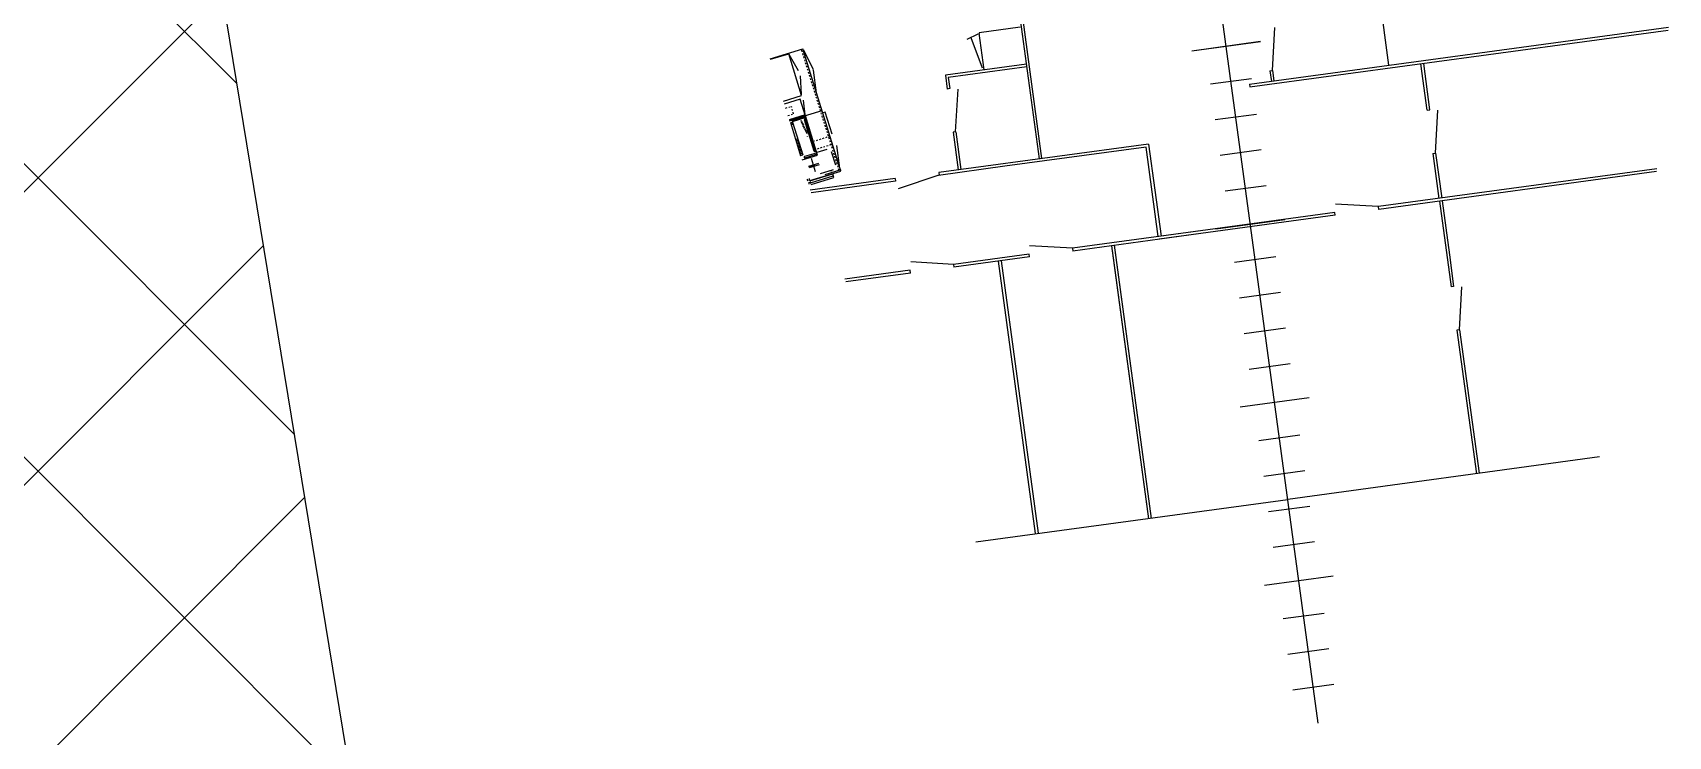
# Model space of a CAD drawing. Header units: metres. Extents: x 267365 to 277461, y 2088854 to 2108025.
# Drawn here: x 272918.6 to 273018.9, y 2094529.7 to 2094572.8 of the extents above; entities that cross this region are included whole.
import ezdxf

# ---------------------------------------------------------------- set-up
doc = ezdxf.new("R2010")
doc.units = ezdxf.units.M
for name, pattern in [('CONTINUA', [0]), ('DASHDOT', [25.4, 12.7, -6.35, 0, -6.35]), ('DASHED', [0.75, 0.5, -0.25]), ('HIDDEN', [0.375, 0.25, -0.125])]:
    doc.linetypes.add(name, pattern=pattern)
doc.layers.add('PORT', color=5, linetype='Continuous')

msp = doc.modelspace()

# ---------------------------------------------------------------- linework, layer by layer
at = {"color": 30}
for p, q in [((272997.43, 2094530.53), (272954.49, 2094846.36)), ((272997.43, 2094530.53), (272954.49, 2094846.36)), ((272997.43, 2094530.53), (272954.49, 2094846.36)), ((273000.36, 2094581.02), (273001.74, 2094570.83)), ((273000.36, 2094581.02), (273001.74, 2094570.83)), ((273000.36, 2094581.02), (273001.74, 2094570.83)), ((272980.34, 2094565.08), (272978.54, 2094578.35)), ((272980.34, 2094565.08), (272978.54, 2094578.35)), ((272980.34, 2094565.08), (272978.54, 2094578.35)), ((272980.5, 2094565.1), (272978.7, 2094578.38)), ((272980.5, 2094565.1), (272978.7, 2094578.38)), ((272980.5, 2094565.1), (272978.7, 2094578.38)), ((272993.22, 2094569.65), (273018.89, 2094573.14)), ((272993.22, 2094569.65), (273018.89, 2094573.14)), ((272993.22, 2094569.65), (273018.89, 2094573.14)), ((272993.24, 2094569.49), (273018.88, 2094572.97)), ((272993.24, 2094569.49), (273018.88, 2094572.97)), ((272993.24, 2094569.49), (273018.88, 2094572.97)), ((272994.63, 2094570.5), (272994.78, 2094573.12)), ((272994.63, 2094570.5), (272994.78, 2094573.12)), ((272994.63, 2094570.5), (272994.78, 2094573.12)), ((272989.68, 2094571.71), (272993.9, 2094572.29)), ((272989.68, 2094571.71), (272993.9, 2094572.29)), ((272989.68, 2094571.71), (272993.9, 2094572.29)), ((272989.68, 2094571.71), (272993.9, 2094572.28)), ((272989.68, 2094571.71), (272993.9, 2094572.28)), ((272989.68, 2094571.71), (272993.9, 2094572.28)), ((272979.55, 2094570.88), (272974.58, 2094570.21)), ((272979.55, 2094570.88), (272974.58, 2094570.21)), ((272979.55, 2094570.88), (272974.58, 2094570.21)), ((272979.57, 2094570.72), (272974.76, 2094570.06)), ((272979.57, 2094570.72), (272974.76, 2094570.06)), ((272979.57, 2094570.72), (272974.76, 2094570.06)), ((273004.1, 2094568.07), (273003.72, 2094570.91)), ((273004.1, 2094568.07), (273003.72, 2094570.91)), ((273004.1, 2094568.07), (273003.72, 2094570.91)), ((273003.88, 2094570.93), (273004.26, 2094568.09)), ((273003.88, 2094570.93), (273004.26, 2094568.09)), ((273003.88, 2094570.93), (273004.26, 2094568.09)), ((272974.58, 2094570.21), (272974.69, 2094569.36)), ((272974.58, 2094570.21), (272974.69, 2094569.36)), ((272974.58, 2094570.21), (272974.69, 2094569.36)), ((272974.76, 2094570.06), (272974.86, 2094569.39)), ((272974.76, 2094570.06), (272974.86, 2094569.39)), ((272974.76, 2094570.06), (272974.86, 2094569.39)), ((272993.35, 2094569.99), (272990.83, 2094569.65)), ((272993.35, 2094569.99), (272990.83, 2094569.65)), ((272993.35, 2094569.99), (272990.83, 2094569.65)), ((272993.22, 2094569.65), (272993.24, 2094569.49)), ((272993.22, 2094569.65), (272993.24, 2094569.49)), ((272993.22, 2094569.65), (272993.24, 2094569.49)), ((272994.47, 2094570.47), (272994.63, 2094570.5)), ((272994.47, 2094570.47), (272994.63, 2094570.5)), ((272994.47, 2094570.47), (272994.63, 2094570.5)), ((272994.47, 2094570.47), (272994.56, 2094569.83)), ((272994.47, 2094570.47), (272994.56, 2094569.83)), ((272994.47, 2094570.47), (272994.56, 2094569.83)), ((272994.63, 2094570.5), (272994.72, 2094569.86)), ((272994.63, 2094570.5), (272994.72, 2094569.86)), ((272994.63, 2094570.5), (272994.72, 2094569.86)), ((272974.86, 2094569.39), (272974.69, 2094569.36)), ((272974.86, 2094569.39), (272974.69, 2094569.36)), ((272974.86, 2094569.39), (272974.69, 2094569.36)), ((272975.21, 2094566.73), (272975.36, 2094569.36)), ((272975.21, 2094566.73), (272975.36, 2094569.36)), ((272975.21, 2094566.73), (272975.36, 2094569.36)), ((272993.64, 2094567.81), (272991.12, 2094567.47)), ((272993.64, 2094567.81), (272991.12, 2094567.47)), ((272993.64, 2094567.81), (272991.12, 2094567.47)), ((273004.1, 2094568.07), (273004.27, 2094568.09)), ((273004.1, 2094568.07), (273004.27, 2094568.09)), ((273004.1, 2094568.07), (273004.27, 2094568.09)), ((273004.62, 2094565.44), (273004.77, 2094568.06)), ((273004.62, 2094565.44), (273004.77, 2094568.06)), ((273004.62, 2094565.44), (273004.77, 2094568.06)), ((272975.22, 2094566.73), (272975.05, 2094566.71)), ((272975.22, 2094566.73), (272975.05, 2094566.71)), ((272975.22, 2094566.73), (272975.05, 2094566.71)), ((272975.05, 2094566.71), (272975.36, 2094564.41)), ((272975.05, 2094566.71), (272975.36, 2094564.41)), ((272975.05, 2094566.71), (272975.36, 2094564.41)), ((272975.22, 2094566.73), (272975.53, 2094564.43)), ((272975.22, 2094566.73), (272975.53, 2094564.43)), ((272975.22, 2094566.73), (272975.53, 2094564.43)), ((272987.04, 2094565.98), (272975.55, 2094564.43)), ((272987.04, 2094565.98), (272975.55, 2094564.43)), ((272987.04, 2094565.98), (272975.55, 2094564.43)), ((272986.89, 2094565.8), (272978.22, 2094564.63)), ((272986.89, 2094565.8), (272978.22, 2094564.63)), ((272986.89, 2094565.8), (272978.22, 2094564.63)), ((272987.63, 2094560.32), (272986.89, 2094565.8)), ((272987.63, 2094560.32), (272986.89, 2094565.8)), ((272987.63, 2094560.32), (272986.89, 2094565.8)), ((272987.04, 2094565.98), (272987.8, 2094560.35)), ((272987.04, 2094565.98), (272987.8, 2094560.35)), ((272987.04, 2094565.98), (272987.8, 2094560.35)), ((272993.94, 2094565.63), (272991.42, 2094565.28)), ((272993.94, 2094565.63), (272991.42, 2094565.28)), ((272993.94, 2094565.63), (272991.42, 2094565.28)), ((272978.22, 2094564.63), (272974.15, 2094564.07)), ((272978.22, 2094564.63), (272974.15, 2094564.07)), ((272978.22, 2094564.63), (272974.15, 2094564.07)), ((273004.46, 2094565.42), (273004.62, 2094565.44)), ((273004.46, 2094565.42), (273004.62, 2094565.44)), ((273004.46, 2094565.42), (273004.62, 2094565.44)), ((273004.46, 2094565.42), (273004.83, 2094562.66)), ((273004.46, 2094565.42), (273004.83, 2094562.66)), ((273004.46, 2094565.42), (273004.83, 2094562.66)), ((273004.62, 2094565.44), (273005, 2094562.68)), ((273004.62, 2094565.44), (273005, 2094562.68)), ((273004.62, 2094565.44), (273005, 2094562.68)), ((272971.51, 2094563.88), (272966.3, 2094563.17)), ((272971.51, 2094563.88), (272966.3, 2094563.17)), ((272971.51, 2094563.88), (272966.3, 2094563.17)), ((272971.53, 2094563.72), (272966.36, 2094563.01)), ((272971.53, 2094563.72), (272966.36, 2094563.01)), ((272971.53, 2094563.72), (272966.36, 2094563.01)), ((272971.51, 2094563.88), (272971.53, 2094563.72)), ((272971.51, 2094563.88), (272971.53, 2094563.72)), ((272971.51, 2094563.88), (272971.53, 2094563.72)), ((272974.18, 2094564.08), (272971.69, 2094563.24)), ((272974.18, 2094564.08), (272971.69, 2094563.24)), ((272974.18, 2094564.08), (272971.69, 2094563.24)), ((272975.55, 2094564.43), (272974.17, 2094564.24)), ((272975.55, 2094564.43), (272974.17, 2094564.24)), ((272975.55, 2094564.43), (272974.17, 2094564.24)), ((272974.17, 2094564.24), (272974.19, 2094564.08)), ((272974.17, 2094564.24), (272974.19, 2094564.08)), ((272974.17, 2094564.24), (272974.19, 2094564.08)), ((273018.19, 2094564.48), (273001.12, 2094562.16)), ((273018.19, 2094564.48), (273001.12, 2094562.16)), ((273018.19, 2094564.48), (273001.12, 2094562.16)), ((273018.17, 2094564.31), (273001.14, 2094561.99)), ((273018.17, 2094564.31), (273001.14, 2094561.99)), ((273018.17, 2094564.31), (273001.14, 2094561.99)), ((272994.24, 2094563.44), (272991.72, 2094563.1)), ((272994.24, 2094563.44), (272991.72, 2094563.1)), ((272994.24, 2094563.44), (272991.72, 2094563.1)), ((272998.46, 2094561.79), (272990.67, 2094560.74)), ((272998.46, 2094561.79), (272990.67, 2094560.74)), ((272998.46, 2094561.79), (272990.67, 2094560.74)), ((272998.48, 2094561.63), (272990.69, 2094560.57)), ((272998.48, 2094561.63), (272990.69, 2094560.57)), ((272998.48, 2094561.63), (272990.69, 2094560.57)), ((272998.48, 2094561.63), (272998.46, 2094561.8)), ((272998.48, 2094561.63), (272998.46, 2094561.8)), ((272998.48, 2094561.63), (272998.46, 2094561.8)), ((273001.11, 2094562.16), (272998.49, 2094562.31)), ((273001.11, 2094562.16), (272998.49, 2094562.31)), ((273001.11, 2094562.16), (272998.49, 2094562.31)), ((273001.14, 2094561.99), (273001.12, 2094562.16)), ((273001.14, 2094561.99), (273001.12, 2094562.16)), ((273001.14, 2094561.99), (273001.12, 2094562.16)), ((273004.86, 2094562.5), (273005.57, 2094557.25)), ((273004.86, 2094562.5), (273005.57, 2094557.25)), ((273004.86, 2094562.5), (273005.57, 2094557.25)), ((273005.02, 2094562.52), (273005.47, 2094559.21)), ((273005.02, 2094562.52), (273005.47, 2094559.21)), ((273005.02, 2094562.52), (273005.47, 2094559.21)), ((272990.67, 2094560.74), (272982.37, 2094559.61)), ((272990.67, 2094560.74), (272982.37, 2094559.61)), ((272990.67, 2094560.74), (272982.37, 2094559.61)), ((272990.67, 2094560.74), (272987.66, 2094560.33)), ((272990.67, 2094560.74), (272987.66, 2094560.33)), ((272990.67, 2094560.74), (272987.66, 2094560.33)), ((272991.16, 2094560.8), (272995.39, 2094561.38)), ((272991.16, 2094560.8), (272995.39, 2094561.38)), ((272991.16, 2094560.8), (272995.39, 2094561.38)), ((272991.16, 2094560.8), (272995.39, 2094561.38)), ((272991.16, 2094560.8), (272995.39, 2094561.38)), ((272991.16, 2094560.8), (272995.39, 2094561.38)), ((272982.37, 2094559.61), (272979.74, 2094559.76)), ((272982.37, 2094559.61), (272979.74, 2094559.76)), ((272982.37, 2094559.61), (272979.74, 2094559.76)), ((272982.37, 2094559.61), (272982.39, 2094559.44)), ((272982.37, 2094559.61), (272982.39, 2094559.44)), ((272982.37, 2094559.61), (272982.39, 2094559.44)), ((272990.69, 2094560.57), (272982.39, 2094559.44)), ((272990.69, 2094560.57), (272982.39, 2094559.44)), ((272990.69, 2094560.57), (272982.39, 2094559.44)), ((272984.76, 2094559.76), (272987.04, 2094543.03)), ((272984.76, 2094559.76), (272987.04, 2094543.03)), ((272984.76, 2094559.76), (272987.04, 2094543.03)), ((272984.93, 2094559.79), (272987.2, 2094543.06)), ((272984.93, 2094559.79), (272987.2, 2094543.06)), ((272984.93, 2094559.79), (272987.2, 2094543.06)), ((272990.69, 2094560.57), (272987.68, 2094560.16)), ((272990.69, 2094560.57), (272987.68, 2094560.16)), ((272990.69, 2094560.57), (272987.68, 2094560.16)), ((272975.08, 2094558.62), (272972.46, 2094558.77)), ((272975.08, 2094558.62), (272972.46, 2094558.77)), ((272975.08, 2094558.62), (272972.46, 2094558.77)), ((272979.72, 2094559.25), (272975.08, 2094558.62)), ((272979.72, 2094559.25), (272975.08, 2094558.62)), ((272979.72, 2094559.25), (272975.08, 2094558.62)), ((272975.08, 2094558.62), (272975.1, 2094558.45)), ((272975.08, 2094558.62), (272975.1, 2094558.45)), ((272975.08, 2094558.62), (272975.1, 2094558.45)), ((272979.74, 2094559.08), (272975.1, 2094558.45)), ((272979.74, 2094559.08), (272975.1, 2094558.45)), ((272979.74, 2094559.08), (272975.1, 2094558.45)), ((272977.82, 2094558.82), (272980.09, 2094542.13)), ((272977.82, 2094558.82), (272980.09, 2094542.13)), ((272977.82, 2094558.82), (272980.09, 2094542.13)), ((272977.99, 2094558.84), (272980.26, 2094542.15)), ((272977.99, 2094558.84), (272980.26, 2094542.15)), ((272977.99, 2094558.84), (272980.26, 2094542.15)), ((272979.74, 2094559.08), (272979.72, 2094559.25)), ((272979.74, 2094559.08), (272979.72, 2094559.25)), ((272979.74, 2094559.08), (272979.72, 2094559.25)), ((272984.8, 2094559.47), (272987.04, 2094543.03)), ((272984.8, 2094559.47), (272987.04, 2094543.03)), ((272984.8, 2094559.47), (272987.04, 2094543.03)), ((272984.97, 2094559.49), (272987.2, 2094543.06)), ((272984.97, 2094559.49), (272987.2, 2094543.06)), ((272984.97, 2094559.49), (272987.2, 2094543.06)), ((272994.83, 2094559.08), (272992.31, 2094558.74)), ((272994.83, 2094559.08), (272992.31, 2094558.74)), ((272994.83, 2094559.08), (272992.31, 2094558.74)), ((273005.47, 2094559.21), (273005.73, 2094557.27)), ((273005.47, 2094559.21), (273005.73, 2094557.27)), ((273005.47, 2094559.21), (273005.73, 2094557.27)), ((272972.43, 2094558.26), (272968.42, 2094557.71)), ((272972.43, 2094558.26), (272968.42, 2094557.71)), ((272972.43, 2094558.26), (272968.42, 2094557.71)), ((272972.45, 2094558.09), (272968.48, 2094557.55)), ((272972.45, 2094558.09), (272968.48, 2094557.55)), ((272972.45, 2094558.09), (272968.48, 2094557.55)), ((272972.45, 2094558.09), (272972.43, 2094558.26)), ((272972.45, 2094558.09), (272972.43, 2094558.26)), ((272972.45, 2094558.09), (272972.43, 2094558.26)), ((272995.13, 2094556.9), (272992.61, 2094556.55)), ((272995.13, 2094556.9), (272992.61, 2094556.55)), ((272995.13, 2094556.9), (272992.61, 2094556.55)), ((273005.73, 2094557.27), (273005.57, 2094557.25)), ((273005.73, 2094557.27), (273005.57, 2094557.25)), ((273005.73, 2094557.27), (273005.57, 2094557.25)), ((273006.09, 2094554.62), (273006.24, 2094557.24)), ((273006.09, 2094554.62), (273006.24, 2094557.24)), ((273006.09, 2094554.62), (273006.24, 2094557.24)), ((272995.42, 2094554.71), (272992.9, 2094554.37)), ((272995.42, 2094554.71), (272992.9, 2094554.37)), ((272995.42, 2094554.71), (272992.9, 2094554.37)), ((273006.1, 2094554.62), (273005.93, 2094554.6)), ((273006.1, 2094554.62), (273005.93, 2094554.6)), ((273006.1, 2094554.62), (273005.93, 2094554.6)), ((273005.93, 2094554.6), (273007.13, 2094545.8)), ((273005.93, 2094554.6), (273007.13, 2094545.8)), ((273005.93, 2094554.6), (273007.13, 2094545.8)), ((273006.1, 2094554.62), (273007.29, 2094545.83)), ((273006.1, 2094554.62), (273007.29, 2094545.83)), ((273006.1, 2094554.62), (273007.29, 2094545.83)), ((272995.72, 2094552.53), (272993.2, 2094552.19)), ((272995.72, 2094552.53), (272993.2, 2094552.19)), ((272995.72, 2094552.53), (272993.2, 2094552.19)), ((272992.64, 2094549.89), (272996.87, 2094550.47)), ((272992.64, 2094549.89), (272996.87, 2094550.47)), ((272992.64, 2094549.89), (272996.87, 2094550.47)), ((272996.31, 2094548.17), (272993.79, 2094547.82)), ((272996.31, 2094548.17), (272993.79, 2094547.82)), ((272996.31, 2094548.17), (272993.79, 2094547.82)), ((273014.68, 2094546.83), (272995.56, 2094544.23)), ((273014.68, 2094546.83), (272995.56, 2094544.23)), ((273014.68, 2094546.83), (272995.56, 2094544.23)), ((272996.61, 2094545.98), (272994.09, 2094545.64)), ((272996.61, 2094545.98), (272994.09, 2094545.64)), ((272996.61, 2094545.98), (272994.09, 2094545.64)), ((272976.45, 2094541.63), (272995.56, 2094544.23)), ((272976.45, 2094541.63), (272995.56, 2094544.23)), ((272976.45, 2094541.63), (272995.56, 2094544.23)), ((272996.91, 2094543.8), (272994.39, 2094543.46)), ((272996.91, 2094543.8), (272994.39, 2094543.46)), ((272996.91, 2094543.8), (272994.39, 2094543.46)), ((272997.2, 2094541.62), (272994.68, 2094541.28)), ((272997.2, 2094541.62), (272994.68, 2094541.28)), ((272997.2, 2094541.62), (272994.68, 2094541.28)), ((272994.13, 2094538.98), (272998.35, 2094539.55)), ((272994.13, 2094538.98), (272998.35, 2094539.55)), ((272994.13, 2094538.98), (272998.35, 2094539.55)), ((272997.8, 2094537.25), (272995.28, 2094536.91)), ((272997.8, 2094537.25), (272995.28, 2094536.91)), ((272997.8, 2094537.25), (272995.28, 2094536.91)), ((272998.09, 2094535.07), (272995.57, 2094534.73)), ((272998.09, 2094535.07), (272995.57, 2094534.73)), ((272998.09, 2094535.07), (272995.57, 2094534.73)), ((272998.39, 2094532.89), (272995.87, 2094532.55)), ((272998.39, 2094532.89), (272995.87, 2094532.55)), ((272998.39, 2094532.89), (272995.87, 2094532.55))]:
    msp.add_line(p, q, dxfattribs=at)
at = {"color": 30, "linetype": 'CONTINUA', "ltscale": 0.1}
for p, q in [((272976.57, 2094572.72), (272975.89, 2094572.4)), ((272976.57, 2094572.72), (272975.89, 2094572.4)), ((272976.57, 2094572.72), (272975.89, 2094572.4)), ((272979.17, 2094573.15), (272976.65, 2094572.81)), ((272979.17, 2094573.15), (272976.65, 2094572.81)), ((272979.17, 2094573.15), (272976.65, 2094572.81)), ((272976.65, 2094572.81), (272976.65, 2094572.77)), ((272976.65, 2094572.81), (272976.65, 2094572.77)), ((272976.65, 2094572.81), (272976.65, 2094572.77)), ((272976.95, 2094570.53), (272976.65, 2094572.78)), ((272976.95, 2094570.53), (272976.65, 2094572.78)), ((272976.95, 2094570.53), (272976.65, 2094572.78)), ((272963.85, 2094571.2), (272965.85, 2094571.82)), ((272963.85, 2094571.2), (272965.85, 2094571.82)), ((272963.85, 2094571.2), (272965.85, 2094571.82)), ((272968.17, 2094564.34), (272965.85, 2094571.82)), ((272968.17, 2094564.34), (272965.85, 2094571.82)), ((272968.17, 2094564.34), (272965.85, 2094571.82)), ((272965.88, 2094571.77), (272966.48, 2094570.56)), ((272965.88, 2094571.77), (272966.48, 2094570.56)), ((272965.88, 2094571.77), (272966.48, 2094570.56)), ((272976.85, 2094570.64), (272976.16, 2094572.49)), ((272976.85, 2094570.64), (272976.16, 2094572.49)), ((272976.85, 2094570.64), (272976.16, 2094572.49)), ((272966.68, 2094569.13), (272966.5, 2094570.51)), ((272966.68, 2094569.13), (272966.5, 2094570.51)), ((272966.68, 2094569.13), (272966.5, 2094570.51)), ((272965.07, 2094567.45), (272967.02, 2094568.05)), ((272965.07, 2094567.45), (272967.02, 2094568.05)), ((272965.07, 2094567.45), (272967.02, 2094568.05)), ((272967.22, 2094567.94), (272967.07, 2094567.9)), ((272967.22, 2094567.94), (272967.07, 2094567.9)), ((272967.22, 2094567.94), (272967.07, 2094567.9)), ((272967.64, 2094566.6), (272967.22, 2094567.94)), ((272967.64, 2094566.6), (272967.22, 2094567.94)), ((272967.64, 2094566.6), (272967.22, 2094567.94)), ((272968.12, 2094564.52), (272967.93, 2094565.9)), ((272968.12, 2094564.52), (272967.93, 2094565.9)), ((272968.12, 2094564.52), (272967.93, 2094565.9)), ((272966.28, 2094563.75), (272968.17, 2094564.34)), ((272966.28, 2094563.75), (272968.17, 2094564.34)), ((272966.28, 2094563.75), (272968.17, 2094564.34)), ((272966.28, 2094563.73), (272967.68, 2094564.17)), ((272966.28, 2094563.73), (272967.68, 2094564.17)), ((272966.28, 2094563.73), (272967.68, 2094564.17)), ((272966.32, 2094563.62), (272967.71, 2094564.05)), ((272966.32, 2094563.62), (272967.71, 2094564.05)), ((272966.32, 2094563.62), (272967.71, 2094564.05)), ((272966.35, 2094563.51), (272967.75, 2094563.94)), ((272966.35, 2094563.51), (272967.75, 2094563.94)), ((272966.35, 2094563.51), (272967.75, 2094563.94)), ((272968.17, 2094564.41), (272967.2, 2094564.11)), ((272968.17, 2094564.41), (272967.2, 2094564.11)), ((272968.17, 2094564.41), (272967.2, 2094564.11)), ((272967.75, 2094563.94), (272967.68, 2094564.16)), ((272967.75, 2094563.94), (272967.68, 2094564.16)), ((272967.75, 2094563.94), (272967.68, 2094564.16))]:
    msp.add_line(p, q, dxfattribs=at)
at = {"color": 30, "linetype": 'HIDDEN', "ltscale": 0.1}
msp.add_line((272968.07, 2094564.38), (272965.76, 2094571.79), dxfattribs=at)
msp.add_line((272968.07, 2094564.38), (272965.76, 2094571.79), dxfattribs=at)
msp.add_line((272968.07, 2094564.38), (272965.76, 2094571.79), dxfattribs=at)
at = {"color": 30, "ltscale": 0.1}
for p, q in [((272963.86, 2094571.18), (272964.98, 2094571.52)), ((272963.86, 2094571.18), (272964.98, 2094571.52)), ((272963.86, 2094571.18), (272964.98, 2094571.52)), ((272965.77, 2094568.96), (272964.98, 2094571.52)), ((272965.77, 2094568.96), (272964.98, 2094571.52)), ((272965.77, 2094568.96), (272964.98, 2094571.52)), ((272964.65, 2094568.62), (272965.77, 2094568.97)), ((272964.65, 2094568.62), (272965.77, 2094568.97)), ((272964.65, 2094568.62), (272965.77, 2094568.97)), ((272965.69, 2094568.73), (272964.71, 2094568.43)), ((272965.69, 2094568.73), (272964.71, 2094568.43)), ((272965.69, 2094568.73), (272964.71, 2094568.43)), ((272965.99, 2094567.77), (272965.69, 2094568.73)), ((272965.99, 2094567.77), (272965.69, 2094568.73)), ((272965.99, 2094567.77), (272965.69, 2094568.73)), ((272965.98, 2094567.79), (272965.89, 2094568.68)), ((272965.98, 2094567.79), (272965.89, 2094568.68)), ((272965.98, 2094567.79), (272965.89, 2094568.68)), ((272965.98, 2094567.79), (272965, 2094567.48)), ((272965.98, 2094567.79), (272965, 2094567.48)), ((272965.98, 2094567.79), (272965, 2094567.48)), ((272965.03, 2094567.42), (272966, 2094567.72)), ((272965.03, 2094567.42), (272966, 2094567.72)), ((272965.03, 2094567.42), (272966, 2094567.72)), ((272965.23, 2094567.45), (272965.94, 2094567.67)), ((272965.23, 2094567.45), (272965.94, 2094567.67)), ((272965.99, 2094567.64), (272965.99, 2094567.64)), ((272965.99, 2094567.64), (272965.99, 2094567.64)), ((272966.75, 2094565.32), (272966, 2094567.72)), ((272966.75, 2094565.32), (272966, 2094567.72)), ((272966.75, 2094565.32), (272966, 2094567.72)), ((272965.08, 2094567.29), (272965.22, 2094567.33)), ((272965.08, 2094567.29), (272965.22, 2094567.33)), ((272965.08, 2094567.29), (272965.22, 2094567.33)), ((272965.08, 2094567.31), (272965.71, 2094565.27)), ((272965.08, 2094567.31), (272965.71, 2094565.27)), ((272965.08, 2094567.31), (272965.71, 2094565.27)), ((272965.13, 2094567.27), (272965.19, 2094567.29)), ((272965.13, 2094567.27), (272965.19, 2094567.29)), ((272965.13, 2094567.27), (272965.19, 2094567.29)), ((272965.14, 2094567.26), (272965.13, 2094567.27)), ((272965.14, 2094567.26), (272965.13, 2094567.27)), ((272965.14, 2094567.26), (272965.13, 2094567.27)), ((272965.2, 2094567.28), (272965.14, 2094567.26)), ((272965.2, 2094567.28), (272965.14, 2094567.26)), ((272965.2, 2094567.28), (272965.14, 2094567.26)), ((272965.16, 2094567.18), (272965.22, 2094567.2)), ((272965.16, 2094567.18), (272965.22, 2094567.2)), ((272965.16, 2094567.18), (272965.22, 2094567.2)), ((272965.19, 2094567.29), (272965.2, 2094567.28)), ((272965.19, 2094567.29), (272965.2, 2094567.28)), ((272965.19, 2094567.29), (272965.2, 2094567.28)), ((272965.2, 2094567.4), (272965.2, 2094567.4)), ((272965.2, 2094567.4), (272965.2, 2094567.4)), ((272965.22, 2094567.33), (272965.84, 2094565.34)), ((272965.22, 2094567.33), (272965.84, 2094565.34)), ((272965.22, 2094567.33), (272965.84, 2094565.34)), ((272965.22, 2094567.2), (272965.23, 2094567.19)), ((272965.22, 2094567.2), (272965.23, 2094567.19)), ((272965.22, 2094567.2), (272965.23, 2094567.19)), ((272965.97, 2094567.59), (272965.26, 2094567.37)), ((272965.97, 2094567.59), (272965.26, 2094567.37)), ((272965.71, 2094567.39), (272965.7, 2094567.4)), ((272965.71, 2094567.39), (272965.7, 2094567.4)), ((272965.71, 2094567.39), (272965.7, 2094567.4)), ((272965.76, 2094567.42), (272965.71, 2094567.39)), ((272965.76, 2094567.42), (272965.71, 2094567.39)), ((272965.76, 2094567.42), (272965.71, 2094567.39)), ((272965.74, 2094567.32), (272965.8, 2094567.35)), ((272965.74, 2094567.32), (272965.8, 2094567.35)), ((272965.74, 2094567.32), (272965.8, 2094567.35)), ((272965.75, 2094567.31), (272965.74, 2094567.32)), ((272965.75, 2094567.31), (272965.74, 2094567.32)), ((272965.75, 2094567.31), (272965.74, 2094567.32)), ((272965.8, 2094567.34), (272965.75, 2094567.31)), ((272965.8, 2094567.34), (272965.75, 2094567.31)), ((272965.8, 2094567.34), (272965.75, 2094567.31)), ((272965.78, 2094567.23), (272965.84, 2094567.26)), ((272965.78, 2094567.23), (272965.84, 2094567.26)), ((272965.78, 2094567.23), (272965.84, 2094567.26)), ((272965.79, 2094567.22), (272965.78, 2094567.23)), ((272965.79, 2094567.22), (272965.78, 2094567.23)), ((272965.79, 2094567.22), (272965.78, 2094567.23)), ((272965.84, 2094567.25), (272965.79, 2094567.22)), ((272965.84, 2094567.25), (272965.79, 2094567.22)), ((272965.84, 2094567.25), (272965.79, 2094567.22)), ((272965.8, 2094567.35), (272965.8, 2094567.34)), ((272965.8, 2094567.35), (272965.8, 2094567.34)), ((272965.8, 2094567.35), (272965.8, 2094567.34)), ((272965.82, 2094567.15), (272965.88, 2094567.18)), ((272965.82, 2094567.15), (272965.88, 2094567.18)), ((272965.82, 2094567.15), (272965.88, 2094567.18)), ((272965.83, 2094567.14), (272965.82, 2094567.15)), ((272965.83, 2094567.14), (272965.82, 2094567.15)), ((272965.83, 2094567.14), (272965.82, 2094567.15)), ((272965.88, 2094567.17), (272965.83, 2094567.14)), ((272965.88, 2094567.17), (272965.83, 2094567.14)), ((272965.88, 2094567.17), (272965.83, 2094567.14)), ((272965.84, 2094567.26), (272965.84, 2094567.25)), ((272965.84, 2094567.26), (272965.84, 2094567.25)), ((272965.84, 2094567.26), (272965.84, 2094567.25)), ((272965.86, 2094567.06), (272965.92, 2094567.09)), ((272965.86, 2094567.06), (272965.92, 2094567.09)), ((272965.86, 2094567.06), (272965.92, 2094567.09)), ((272965.87, 2094567.05), (272965.86, 2094567.06)), ((272965.87, 2094567.05), (272965.86, 2094567.06)), ((272965.87, 2094567.05), (272965.86, 2094567.06)), ((272965.92, 2094567.08), (272965.87, 2094567.05)), ((272965.92, 2094567.08), (272965.87, 2094567.05)), ((272965.92, 2094567.08), (272965.87, 2094567.05)), ((272965.88, 2094567.18), (272965.88, 2094567.17)), ((272965.88, 2094567.18), (272965.88, 2094567.17)), ((272965.88, 2094567.18), (272965.88, 2094567.17)), ((272965.9, 2094566.98), (272965.96, 2094567.01)), ((272965.9, 2094566.98), (272965.96, 2094567.01)), ((272965.9, 2094566.98), (272965.96, 2094567.01)), ((272965.91, 2094566.97), (272965.9, 2094566.98)), ((272965.91, 2094566.97), (272965.9, 2094566.98)), ((272965.91, 2094566.97), (272965.9, 2094566.98)), ((272965.96, 2094567), (272965.91, 2094566.97)), ((272965.96, 2094567), (272965.91, 2094566.97)), ((272965.96, 2094567), (272965.91, 2094566.97)), ((272965.92, 2094567.09), (272965.92, 2094567.08)), ((272965.92, 2094567.09), (272965.92, 2094567.08)), ((272965.92, 2094567.09), (272965.92, 2094567.08)), ((272965.94, 2094567.47), (272966.54, 2094565.56)), ((272966.54, 2094565.56), (272965.94, 2094567.47)), ((272965.94, 2094567.47), (272966.54, 2094565.56)), ((272966.54, 2094565.56), (272965.94, 2094567.47)), ((272965.94, 2094566.89), (272966, 2094566.92)), ((272965.94, 2094566.89), (272966, 2094566.92)), ((272965.94, 2094566.89), (272966, 2094566.92)), ((272965.95, 2094566.89), (272965.94, 2094566.89)), ((272965.95, 2094566.89), (272965.94, 2094566.89)), ((272965.95, 2094566.89), (272965.94, 2094566.89)), ((272966, 2094566.91), (272965.95, 2094566.89)), ((272966, 2094566.91), (272965.95, 2094566.89)), ((272966, 2094566.91), (272965.95, 2094566.89)), ((272965.96, 2094567.01), (272965.96, 2094567)), ((272965.96, 2094567.01), (272965.96, 2094567)), ((272965.96, 2094567.01), (272965.96, 2094567)), ((272965.97, 2094567.52), (272965.97, 2094567.52)), ((272965.97, 2094567.52), (272965.97, 2094567.52)), ((272965.98, 2094566.81), (272966.04, 2094566.84)), ((272965.98, 2094566.81), (272966.04, 2094566.84)), ((272965.98, 2094566.81), (272966.04, 2094566.84)), ((272965.99, 2094566.8), (272965.98, 2094566.81)), ((272965.99, 2094566.8), (272965.98, 2094566.81)), ((272965.99, 2094566.8), (272965.98, 2094566.81)), ((272966.04, 2094566.83), (272965.99, 2094566.8)), ((272966.04, 2094566.83), (272965.99, 2094566.8)), ((272966.04, 2094566.83), (272965.99, 2094566.8)), ((272966, 2094566.92), (272966, 2094566.91)), ((272966, 2094566.92), (272966, 2094566.91)), ((272966, 2094566.92), (272966, 2094566.91)), ((272966.02, 2094567.5), (272966.6, 2094565.63)), ((272966.02, 2094567.5), (272966.6, 2094565.63)), ((272966.02, 2094566.72), (272966.08, 2094566.75)), ((272966.02, 2094566.72), (272966.08, 2094566.75)), ((272966.02, 2094566.72), (272966.08, 2094566.75)), ((272966.03, 2094566.72), (272966.02, 2094566.72)), ((272966.03, 2094566.72), (272966.02, 2094566.72)), ((272966.03, 2094566.72), (272966.02, 2094566.72)), ((272966.08, 2094566.74), (272966.03, 2094566.72)), ((272966.08, 2094566.74), (272966.03, 2094566.72)), ((272966.08, 2094566.74), (272966.03, 2094566.72)), ((272966.62, 2094565.59), (272966.04, 2094567.45)), ((272966.62, 2094565.59), (272966.04, 2094567.45)), ((272966.04, 2094566.84), (272966.04, 2094566.83)), ((272966.04, 2094566.84), (272966.04, 2094566.83)), ((272966.04, 2094566.84), (272966.04, 2094566.83)), ((272966.06, 2094566.64), (272966.12, 2094566.67)), ((272966.06, 2094566.64), (272966.12, 2094566.67)), ((272966.06, 2094566.64), (272966.12, 2094566.67)), ((272966.07, 2094566.63), (272966.06, 2094566.64)), ((272966.07, 2094566.63), (272966.06, 2094566.64)), ((272966.07, 2094566.63), (272966.06, 2094566.64)), ((272966.12, 2094566.66), (272966.07, 2094566.63)), ((272966.12, 2094566.66), (272966.07, 2094566.63)), ((272966.12, 2094566.66), (272966.07, 2094566.63)), ((272966.08, 2094566.75), (272966.08, 2094566.74)), ((272966.08, 2094566.75), (272966.08, 2094566.74)), ((272966.08, 2094566.75), (272966.08, 2094566.74)), ((272966.12, 2094566.67), (272966.12, 2094566.66)), ((272966.12, 2094566.67), (272966.12, 2094566.66)), ((272966.12, 2094566.67), (272966.12, 2094566.66)), ((272965.44, 2094566.29), (272965.5, 2094566.31)), ((272965.44, 2094566.29), (272965.5, 2094566.31)), ((272965.44, 2094566.29), (272965.5, 2094566.31)), ((272965.5, 2094566.3), (272965.44, 2094566.28)), ((272965.5, 2094566.3), (272965.44, 2094566.28)), ((272965.5, 2094566.3), (272965.44, 2094566.28)), ((272965.47, 2094566.2), (272965.53, 2094566.22)), ((272965.47, 2094566.2), (272965.53, 2094566.22)), ((272965.47, 2094566.2), (272965.53, 2094566.22)), ((272965.53, 2094566.21), (272965.47, 2094566.19)), ((272965.53, 2094566.21), (272965.47, 2094566.19)), ((272965.53, 2094566.21), (272965.47, 2094566.19)), ((272965.5, 2094566.31), (272965.5, 2094566.3)), ((272965.5, 2094566.31), (272965.5, 2094566.3)), ((272965.5, 2094566.31), (272965.5, 2094566.3)), ((272965.5, 2094566.11), (272965.56, 2094566.13)), ((272965.5, 2094566.11), (272965.56, 2094566.13)), ((272965.5, 2094566.11), (272965.56, 2094566.13)), ((272965.56, 2094566.12), (272965.5, 2094566.1)), ((272965.56, 2094566.12), (272965.5, 2094566.1)), ((272965.56, 2094566.12), (272965.5, 2094566.1)), ((272965.5, 2094566.1), (272965.5, 2094566.11)), ((272965.5, 2094566.1), (272965.5, 2094566.11)), ((272965.5, 2094566.1), (272965.5, 2094566.11)), ((272965.52, 2094566.02), (272965.58, 2094566.04)), ((272965.52, 2094566.02), (272965.58, 2094566.04)), ((272965.52, 2094566.02), (272965.58, 2094566.04)), ((272965.53, 2094566.01), (272965.52, 2094566.02)), ((272965.53, 2094566.01), (272965.52, 2094566.02)), ((272965.53, 2094566.01), (272965.52, 2094566.02)), ((272965.53, 2094566.22), (272965.53, 2094566.21)), ((272965.53, 2094566.22), (272965.53, 2094566.21)), ((272965.53, 2094566.22), (272965.53, 2094566.21)), ((272965.59, 2094566.03), (272965.53, 2094566.01)), ((272965.59, 2094566.03), (272965.53, 2094566.01)), ((272965.59, 2094566.03), (272965.53, 2094566.01)), ((272965.55, 2094565.93), (272965.61, 2094565.95)), ((272965.55, 2094565.93), (272965.61, 2094565.95)), ((272965.55, 2094565.93), (272965.61, 2094565.95)), ((272965.61, 2094565.94), (272965.55, 2094565.92)), ((272965.61, 2094565.94), (272965.55, 2094565.92)), ((272965.61, 2094565.94), (272965.55, 2094565.92)), ((272965.55, 2094565.92), (272965.55, 2094565.93)), ((272965.55, 2094565.92), (272965.55, 2094565.93)), ((272965.55, 2094565.92), (272965.55, 2094565.93)), ((272965.56, 2094566.13), (272965.56, 2094566.12)), ((272965.56, 2094566.13), (272965.56, 2094566.12)), ((272965.56, 2094566.13), (272965.56, 2094566.12)), ((272965.58, 2094566.04), (272965.59, 2094566.03)), ((272965.58, 2094566.04), (272965.59, 2094566.03)), ((272965.58, 2094566.04), (272965.59, 2094566.03)), ((272965.58, 2094565.84), (272965.64, 2094565.86)), ((272965.58, 2094565.84), (272965.64, 2094565.86)), ((272965.58, 2094565.84), (272965.64, 2094565.86)), ((272965.64, 2094565.85), (272965.58, 2094565.83)), ((272965.64, 2094565.85), (272965.58, 2094565.83)), ((272965.64, 2094565.85), (272965.58, 2094565.83)), ((272965.58, 2094565.83), (272965.58, 2094565.84)), ((272965.58, 2094565.83), (272965.58, 2094565.84)), ((272965.58, 2094565.83), (272965.58, 2094565.84)), ((272965.61, 2094565.95), (272965.61, 2094565.94)), ((272965.61, 2094565.95), (272965.61, 2094565.94)), ((272965.61, 2094565.95), (272965.61, 2094565.94)), ((272965.61, 2094565.75), (272965.67, 2094565.77)), ((272965.61, 2094565.75), (272965.67, 2094565.77)), ((272965.61, 2094565.75), (272965.67, 2094565.77)), ((272965.67, 2094565.76), (272965.61, 2094565.75)), ((272965.67, 2094565.76), (272965.61, 2094565.75)), ((272965.67, 2094565.76), (272965.61, 2094565.75)), ((272965.61, 2094565.75), (272965.61, 2094565.75)), ((272965.61, 2094565.75), (272965.61, 2094565.75)), ((272965.61, 2094565.75), (272965.61, 2094565.75)), ((272965.63, 2094565.67), (272965.69, 2094565.68)), ((272965.63, 2094565.67), (272965.69, 2094565.68)), ((272965.63, 2094565.67), (272965.69, 2094565.68)), ((272965.64, 2094565.66), (272965.63, 2094565.67)), ((272965.64, 2094565.66), (272965.63, 2094565.67)), ((272965.64, 2094565.66), (272965.63, 2094565.67)), ((272965.64, 2094565.86), (272965.64, 2094565.85)), ((272965.64, 2094565.86), (272965.64, 2094565.85)), ((272965.64, 2094565.86), (272965.64, 2094565.85)), ((272965.7, 2094565.67), (272965.64, 2094565.66)), ((272965.7, 2094565.67), (272965.64, 2094565.66)), ((272965.7, 2094565.67), (272965.64, 2094565.66)), ((272965.67, 2094565.77), (272965.67, 2094565.76)), ((272965.67, 2094565.77), (272965.67, 2094565.76)), ((272965.67, 2094565.77), (272965.67, 2094565.76)), ((272965.69, 2094565.68), (272965.7, 2094565.67)), ((272965.69, 2094565.68), (272965.7, 2094565.67)), ((272965.69, 2094565.68), (272965.7, 2094565.67)), ((272966.1, 2094566.55), (272966.1, 2094566.56)), ((272966.1, 2094566.55), (272966.1, 2094566.56)), ((272966.1, 2094566.55), (272966.1, 2094566.56)), ((272966.14, 2094566.46), (272966.14, 2094566.47)), ((272966.14, 2094566.46), (272966.14, 2094566.47)), ((272966.14, 2094566.46), (272966.14, 2094566.47)), ((272967.32, 2094565.66), (272966.7, 2094565.47)), ((272967.32, 2094565.66), (272966.7, 2094565.47)), ((272967.32, 2094565.66), (272966.7, 2094565.47)), ((272965.66, 2094565.58), (272965.72, 2094565.59)), ((272965.66, 2094565.58), (272965.72, 2094565.59)), ((272965.66, 2094565.58), (272965.72, 2094565.59)), ((272965.67, 2094565.57), (272965.66, 2094565.58)), ((272965.67, 2094565.57), (272965.66, 2094565.58)), ((272965.67, 2094565.57), (272965.66, 2094565.58)), ((272965.73, 2094565.59), (272965.67, 2094565.57)), ((272965.73, 2094565.59), (272965.67, 2094565.57)), ((272965.73, 2094565.59), (272965.67, 2094565.57)), ((272965.69, 2094565.49), (272965.75, 2094565.51)), ((272965.69, 2094565.49), (272965.75, 2094565.51)), ((272965.69, 2094565.49), (272965.75, 2094565.51)), ((272965.75, 2094565.5), (272965.69, 2094565.48)), ((272965.75, 2094565.5), (272965.69, 2094565.48)), ((272965.75, 2094565.5), (272965.69, 2094565.48)), ((272965.69, 2094565.48), (272965.69, 2094565.49)), ((272965.69, 2094565.48), (272965.69, 2094565.49)), ((272965.69, 2094565.48), (272965.69, 2094565.49)), ((272965.7, 2094565.29), (272965.84, 2094565.34)), ((272965.7, 2094565.29), (272965.84, 2094565.34)), ((272965.7, 2094565.29), (272965.84, 2094565.34)), ((272965.72, 2094565.59), (272965.73, 2094565.59)), ((272965.72, 2094565.59), (272965.73, 2094565.59)), ((272965.72, 2094565.59), (272965.73, 2094565.59)), ((272965.72, 2094565.4), (272965.78, 2094565.42)), ((272965.72, 2094565.4), (272965.78, 2094565.42)), ((272965.72, 2094565.4), (272965.78, 2094565.42)), ((272965.78, 2094565.41), (272965.72, 2094565.39)), ((272965.78, 2094565.41), (272965.72, 2094565.39)), ((272965.78, 2094565.41), (272965.72, 2094565.39)), ((272965.72, 2094565.39), (272965.72, 2094565.4)), ((272965.72, 2094565.39), (272965.72, 2094565.4)), ((272965.72, 2094565.39), (272965.72, 2094565.4)), ((272965.75, 2094565.51), (272965.75, 2094565.5)), ((272965.75, 2094565.51), (272965.75, 2094565.5)), ((272965.75, 2094565.51), (272965.75, 2094565.5)), ((272965.78, 2094565.42), (272965.78, 2094565.41)), ((272965.78, 2094565.42), (272965.78, 2094565.41)), ((272965.78, 2094565.42), (272965.78, 2094565.41)), ((272965.8, 2094565.03), (272966.75, 2094565.32)), ((272965.8, 2094565.03), (272966.75, 2094565.32)), ((272965.8, 2094565.03), (272966.75, 2094565.32)), ((272965.92, 2094565.17), (272965.92, 2094565.17)), ((272965.92, 2094565.17), (272965.92, 2094565.17)), ((272966.66, 2094565.44), (272965.95, 2094565.22)), ((272966.66, 2094565.44), (272965.95, 2094565.22)), ((272965.97, 2094565.14), (272966.68, 2094565.37)), ((272965.97, 2094565.14), (272966.68, 2094565.37)), ((272966.22, 2094564.63), (272966.83, 2094564.82)), ((272966.22, 2094564.63), (272966.83, 2094564.82)), ((272966.22, 2094564.63), (272966.83, 2094564.82)), ((272966.25, 2094564.55), (272966.86, 2094564.74)), ((272966.25, 2094564.55), (272966.86, 2094564.74)), ((272966.25, 2094564.55), (272966.86, 2094564.74)), ((272966.35, 2094565.12), (272966.6, 2094564.32)), ((272966.35, 2094565.12), (272966.6, 2094564.32)), ((272966.35, 2094565.12), (272966.6, 2094564.32)), ((272966.59, 2094565.54), (272966.59, 2094565.54)), ((272966.59, 2094565.54), (272966.59, 2094565.54)), ((272966.71, 2094565.42), (272966.71, 2094565.42)), ((272966.71, 2094565.42), (272966.71, 2094565.42)), ((272967.86, 2094564.7), (272967.61, 2094565.51)), ((272967.86, 2094564.7), (272967.61, 2094565.51)), ((272967.86, 2094564.7), (272967.61, 2094565.51)), ((272966.18, 2094563.74), (272966.12, 2094563.84)), ((272966.18, 2094563.74), (272966.12, 2094563.84)), ((272966.18, 2094563.74), (272966.12, 2094563.84)), ((272966.21, 2094563.65), (272966.22, 2094563.53)), ((272966.21, 2094563.65), (272966.22, 2094563.53)), ((272966.21, 2094563.65), (272966.22, 2094563.53)), ((272966.25, 2094563.76), (272966.25, 2094563.88)), ((272966.25, 2094563.76), (272966.25, 2094563.88)), ((272966.25, 2094563.76), (272966.25, 2094563.88)), ((272966.28, 2094563.67), (272966.34, 2094563.57)), ((272966.28, 2094563.67), (272966.34, 2094563.57)), ((272966.28, 2094563.67), (272966.34, 2094563.57)), ((272967.71, 2094564.41), (272966.91, 2094564.16)), ((272967.71, 2094564.41), (272966.91, 2094564.16)), ((272967.71, 2094564.41), (272966.91, 2094564.16)), ((272967.56, 2094564.36), (272967.62, 2094564.38)), ((272967.56, 2094564.36), (272967.62, 2094564.38)), ((272967.56, 2094564.36), (272967.62, 2094564.38))]:
    msp.add_line(p, q, dxfattribs=at)
at = {"color": 30, "linetype": 'DASHDOT', "ltscale": 0.1}
for p, q in [((272965.58, 2094570.48), (272965, 2094571.47)), ((272965.58, 2094570.48), (272965, 2094571.47)), ((272965.58, 2094570.48), (272965, 2094571.47)), ((272965.69, 2094570.16), (272965.75, 2094569.03)), ((272965.69, 2094570.16), (272965.75, 2094569.03)), ((272965.69, 2094570.16), (272965.75, 2094569.03)), ((272966.55, 2094564.69), (272966.2, 2094564.58)), ((272966.55, 2094564.69), (272966.2, 2094564.58)), ((272966.55, 2094564.69), (272966.2, 2094564.58))]:
    msp.add_line(p, q, dxfattribs=at)
at = {"color": 30, "linetype": 'DASHED', "ltscale": 0.1}
for p, q in [((272964.79, 2094568.19), (272965.14, 2094568.3)), ((272964.79, 2094568.19), (272965.14, 2094568.3)), ((272964.79, 2094568.19), (272965.14, 2094568.3)), ((272964.93, 2094567.74), (272965.28, 2094567.85)), ((272964.93, 2094567.74), (272965.28, 2094567.85)), ((272964.93, 2094567.74), (272965.28, 2094567.85)), ((272965.28, 2094567.85), (272965.14, 2094568.3)), ((272965.28, 2094567.85), (272965.14, 2094568.3)), ((272965.28, 2094567.85), (272965.14, 2094568.3)), ((272965.57, 2094565.86), (272965.56, 2094565.86)), ((272965.57, 2094565.86), (272965.56, 2094565.86)), ((272965.57, 2094565.86), (272965.56, 2094565.86)), ((272967.51, 2094566.47), (272966.54, 2094566.16)), ((272967.51, 2094566.47), (272966.54, 2094566.16)), ((272967.51, 2094566.47), (272966.54, 2094566.16)), ((272967.58, 2094565.95), (272966.65, 2094565.66)), ((272967.58, 2094565.95), (272966.65, 2094565.66)), ((272967.58, 2094565.95), (272966.65, 2094565.66))]:
    msp.add_line(p, q, dxfattribs=at)
at = {"color": 30, "ltscale": 0.1}
for centre, start, end in [((272965.95, 2094567.63), 17.2751, 107.2751), ((272965.95, 2094567.63), 17.2751, 107.2751), ((272965.95, 2094567.63), 287.2751, 17.2751), ((272965.95, 2094567.63), 287.2751, 17.2751), ((272965.24, 2094567.41), 107.2751, 197.2751), ((272965.24, 2094567.41), 107.2751, 197.2751), ((272965.24, 2094567.41), 197.2751, 287.2751), ((272965.24, 2094567.41), 197.2751, 287.2751), ((272965.98, 2094567.48), 107.2751, 197.2751), ((272965.98, 2094567.48), 107.2751, 197.2751), ((272965.98, 2094567.48), 17.2751, 107.2751), ((272965.98, 2094567.48), 17.2751, 107.2751), ((272965.96, 2094565.18), 107.2751, 197.2751), ((272965.96, 2094565.18), 107.2751, 197.2751), ((272965.96, 2094565.18), 197.2751, 287.2751), ((272965.96, 2094565.18), 197.2751, 287.2751), ((272966.58, 2094565.58), 197.2751, 287.2751), ((272966.58, 2094565.58), 197.2751, 287.2751), ((272966.58, 2094565.58), 287.2751, 17.2751), ((272966.58, 2094565.58), 287.2751, 17.2751), ((272966.67, 2094565.41), 17.2751, 107.2751), ((272966.67, 2094565.41), 17.2751, 107.2751), ((272966.67, 2094565.41), 287.2751, 17.2751), ((272966.67, 2094565.41), 287.2751, 17.2751)]:
    msp.add_arc(centre, 0.0418, start, end, dxfattribs=at)
at = {"layer": 'PORT'}
msp.add_line((272798.65, 2095377.23), (272965.49, 2094360.39), dxfattribs=at)
at = {"layer": 'PORT', "linetype": 'Continuous'}
for p, q in [((272931.15, 2094569.69), (272781.87, 2094718.97)), ((272934.68, 2094548.21), (272785.1, 2094697.78)), ((272938.2, 2094526.72), (272788.34, 2094676.58)), ((272820.55, 2094465.51), (272930.25, 2094575.2)), ((272822.93, 2094449.92), (272932.78, 2094559.77)), ((272825.31, 2094434.34), (272935.31, 2094544.34))]:
    msp.add_line(p, q, dxfattribs=at)

doc.saveas('drawing.dxf')
